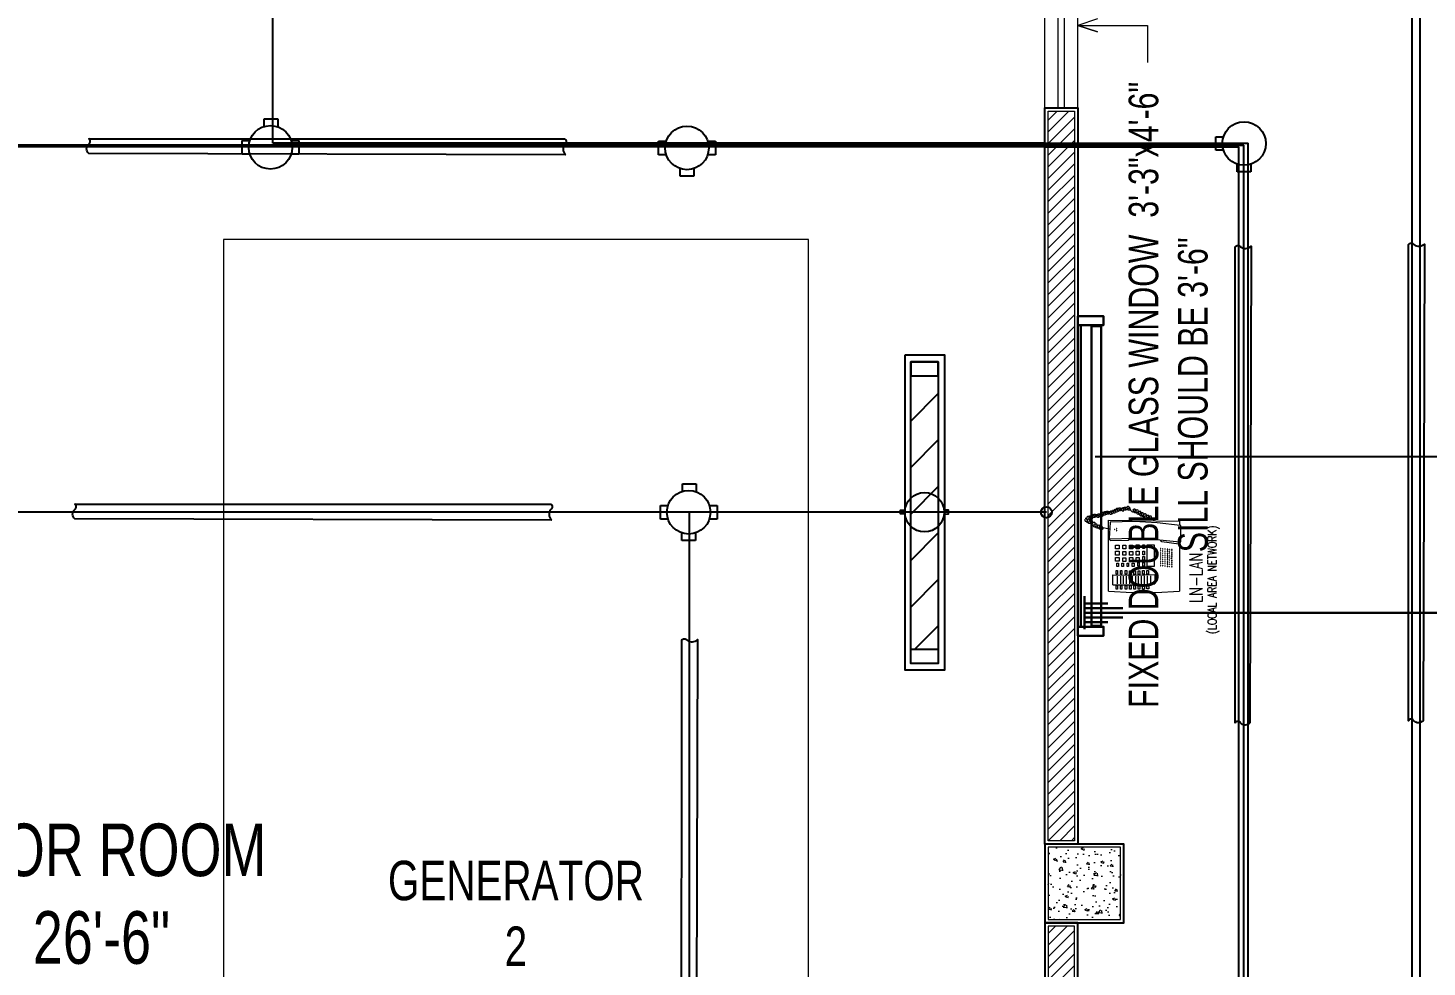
# Model space of a CAD drawing. Header units: inches. Extents: x 1439 to 2532, y 856 to 1629.
# Drawn here: x 1816.8 to 2029.7, y 1224.6 to 1367.5 of the extents above; entities that cross this region are included whole.
import ezdxf

# ---------------------------------------------------------------- set-up
doc = ezdxf.new("R2010")
doc.units = ezdxf.units.IN
doc.header["$MEASUREMENT"] = 0
for name, color, linetype in [('Cables', 7, 'Continuous'), ('COLLUM', 1, 'Continuous'), ('Layer 1', 7, 'Continuous'), ('wall 05', 3, 'Continuous')]:
    doc.layers.add(name, color=color, linetype=linetype)
for name, color, linetype, lineweight in [('dim-8', 18, 'Continuous', 15), ('E-LAN', 6, 'Continuous', 30), ('E-WTL-Wall-Tube-Light', 7, 'Continuous', 30), ('FLOORTILE', 40, 'Continuous', 9), ('Generator Upstone', 50, 'Continuous', 15), ('Glass', 142, 'Continuous', 9), ('HACTH', 8, 'Continuous', 9), ('Plaster Line', 5, 'Continuous', 15), ('WINDOW', 140, 'Continuous', 9)]:
    doc.layers.add(name, color=color, linetype=linetype, lineweight=lineweight)
doc.styles.add('Swiss721', font='swisscl.ttf')
doc.styles.add('TAVE1', font='ROMANS.shx', dxfattribs={"width": 0.75})

# ---------------------------------------------------------------- blocks, each defined once
blk = doc.blocks.new('TELEPHONE')
at = {"layer": 'Layer 1', "lineweight": 9}
for points in [[(10.02, 12.9), (9.9, 12.9), (9.78, 12.84), (9.72, 12.78), (9.66, 12.72), (9.66, 12.66), (9.6, 12.6), (9.6, 12.36), (9.66, 12.24), (9.66, 12.18), (9.72, 12.12)], [(10.26, 13.32), (10.14, 13.32), (10.08, 13.26), (10.02, 13.26), (9.96, 13.2), (9.9, 13.14), (9.84, 13.08), (9.78, 12.96), (9.78, 12.84), (9.84, 12.72), (9.84, 12.66), (9.9, 12.6), (9.96, 12.54)], [(10.2, 12.78), (10.14, 12.84), (10.14, 12.9), (10.02, 12.9)], [(10.5, 13.62), (10.32, 13.62), (10.26, 13.56), (10.2, 13.5), (10.08, 13.38), (10.08, 13.02), (10.14, 12.9), (10.2, 12.84)], [(10.44, 13.08), (10.44, 13.14), (10.38, 13.2), (10.32, 13.26), (10.26, 13.26), (10.2, 13.32), (10.14, 13.32)], [(10.2, 12.84), (10.38, 12.84), (10.44, 12.9), (10.44, 12.96)], [(10.74, 14.04), (10.68, 14.04), (10.56, 13.98), (10.5, 13.98), (10.32, 13.8), (10.32, 13.5), (10.38, 13.38), (10.38, 13.32), (10.44, 13.26)], [(10.44, 13.26), (10.68, 13.26), (10.68, 13.38), (10.74, 13.38)], [(10.44, 12.96), (10.44, 13.08)], [(10.92, 14.4), (10.74, 14.4), (10.62, 14.34), (10.62, 14.28), (10.56, 14.22), (10.5, 14.1), (10.5, 13.86), (10.56, 13.8), (10.62, 13.74), (10.68, 13.68)], [(10.68, 13.5), (10.68, 13.56), (10.62, 13.62), (10.5, 13.62)], [(10.92, 13.92), (10.86, 13.98), (10.8, 14.04), (10.68, 14.04)], [(10.68, 13.68), (10.74, 13.68), (10.74, 13.62), (10.8, 13.62), (10.8, 13.68), (10.86, 13.68), (10.92, 13.74), (10.92, 13.8)], [(10.74, 13.38), (10.74, 13.44), (10.68, 13.5)], [(10.8, 14.1), (10.8, 14.04), (10.98, 14.04), (10.98, 14.1), (11.04, 14.1), (11.04, 14.34)], [(11.1, 13.5), (11.16, 13.5), (11.28, 13.62), (11.28, 13.68), (11.34, 13.68), (11.34, 13.98), (11.28, 13.98), (11.28, 14.04), (11.22, 14.1), (11.16, 14.1), (11.1, 14.16), (10.92, 14.16), (10.86, 14.1), (10.8, 14.1)], [(10.92, 13.8), (10.92, 13.92)], [(11.1, 13.8), (11.04, 13.8), (11.04, 13.74), (10.98, 13.68), (10.98, 13.62), (11.04, 13.56)], [(11.04, 13.56), (11.04, 13.5), (11.1, 13.5)], [(11.16, 13.2), (11.28, 13.2), (11.34, 13.26), (11.46, 13.38), (11.46, 13.56), (11.4, 13.62), (11.4, 13.68), (11.34, 13.74), (11.28, 13.74), (11.28, 13.8), (11.1, 13.8)], [(11.22, 13.5), (11.16, 13.5), (11.1, 13.44)], [(11.1, 13.44), (11.1, 13.26)], [(11.1, 13.26), (11.1, 13.2), (11.16, 13.2)], [(11.22, 12.96), (11.22, 12.9), (11.4, 12.9), (11.46, 12.96), (11.52, 13.02), (11.52, 13.08), (11.58, 13.14), (11.58, 13.32), (11.52, 13.38), (11.52, 13.44), (11.46, 13.44), (11.4, 13.5), (11.16, 13.5)], [(11.34, 13.2), (11.28, 13.2), (11.28, 13.14), (11.22, 13.14), (11.22, 12.96)], [(11.4, 12.84), (11.28, 12.84), (11.28, 12.78)], [(11.28, 12.24), (11.34, 12.24), (11.4, 12.3), (11.46, 12.3), (11.52, 12.36), (11.52, 12.42), (11.58, 12.48), (11.58, 12.66), (11.52, 12.72), (11.52, 12.78), (11.46, 12.84), (11.4, 12.84)], [(11.28, 12.78), (11.28, 12.66), (11.34, 12.6)], [(11.34, 12.6), (11.46, 12.6), (11.52, 12.66), (11.58, 12.72), (11.64, 12.78), (11.64, 13.02), (11.58, 13.08), (11.52, 13.14), (11.46, 13.2), (11.34, 13.2)], [(0, 10.8), (-0.24, 7.2), (-0.24, 3.6), (0, 0)], [(0, 10.8), (10.8, 10.8)], [(7.68, 10.5), (7.92, 10.68)], [(7.98, 10.68), (7.92, 10.68), (7.92, 10.62)], [(10.44, 10.56), (7.98, 10.68)], [(9.66, 12.06), (9.54, 12.06), (9.42, 11.94), (9.42, 11.7), (9.48, 11.7), (9.48, 11.64), (9.6, 11.64)], [(9.42, 10.68), (9.6, 11.64)], [(9.9, 12.48), (9.72, 12.48), (9.48, 12.24), (9.48, 11.88), (9.6, 11.76)], [(9.6, 11.76), (9.66, 11.7), (9.78, 11.7), (9.78, 11.76), (9.84, 11.76), (9.84, 11.82)], [(9.84, 12), (9.78, 12.06), (9.66, 12.06)], [(9.72, 12.12), (9.96, 12.12), (9.96, 12.18), (10.02, 12.24)], [(9.96, 12.36), (9.96, 12.48), (9.78, 12.48)], [(9.84, 11.82), (9.84, 12)], [(10.02, 12.24), (10.02, 12.3), (9.96, 12.36)], [(10.8, 10.8), (10.62, 0)], [(11.34, 12.6), (11.28, 12.54), (11.22, 12.48), (11.22, 12.3)], [(11.22, 12.3), (11.28, 12.3), (11.28, 12.24)], [(11.4, 11.94), (11.46, 11.94), (11.52, 12), (11.58, 12), (11.64, 12.06), (11.64, 12.12), (11.7, 12.18), (11.7, 12.42), (11.64, 12.42), (11.64, 12.48), (11.58, 12.54), (11.52, 12.54), (11.46, 12.6), (11.34, 12.6)], [(11.4, 12.24), (11.34, 12.18), (11.34, 12.06), (11.4, 12)], [(11.46, 11.64), (11.52, 11.64), (11.58, 11.7), (11.64, 11.7), (11.7, 11.76), (11.7, 11.82), (11.76, 11.88), (11.76, 12.06), (11.7, 12.12), (11.7, 12.18), (11.64, 12.24), (11.58, 12.24), (11.52, 12.3), (11.46, 12.3), (11.4, 12.24)], [(11.4, 12), (11.4, 11.94)], [(11.46, 11.94), (11.4, 11.88), (11.4, 11.7)], [(11.4, 11.7), (11.46, 11.7), (11.46, 11.64)], [(11.52, 12), (11.46, 11.94)], [(11.64, 11.28), (11.76, 11.28), (11.82, 11.34), (11.88, 11.4), (11.88, 11.46), (11.94, 11.52), (11.94, 11.7), (11.88, 11.76), (11.88, 11.82), (11.82, 11.82), (11.76, 11.88), (11.52, 11.88)], [(11.64, 11.58), (11.58, 11.52)], [(11.58, 11.52), (11.58, 11.34)], [(11.58, 11.34), (11.58, 11.28), (11.64, 11.28)], [(11.7, 11.7), (11.7, 11.64), (11.64, 11.64)], [(11.76, 10.98), (11.82, 10.98), (11.88, 11.04), (11.94, 11.04), (12, 11.1), (12, 11.16), (12.06, 11.22), (12.06, 11.4), (12, 11.46), (12, 11.52), (11.94, 11.52), (11.88, 11.58), (11.82, 11.58), (11.76, 11.64), (11.7, 11.64), (11.64, 11.58), (11.7, 11.58)], [(11.76, 11.28), (11.7, 11.22), (11.7, 11.04)], [(11.7, 11.04), (11.76, 10.98)], [(11.82, 11.34), (11.82, 11.28), (11.76, 11.28)], [(11.88, 10.92), (11.76, 10.92), (11.76, 10.86)], [(11.76, 10.32), (11.82, 10.32), (11.88, 10.38), (11.94, 10.38), (12, 10.44), (12, 10.5), (12.06, 10.56), (12.06, 10.74), (12, 10.8), (12, 10.86), (11.94, 10.92), (11.88, 10.92)], [(11.76, 10.86), (11.76, 10.74)], [(11.76, 10.74), (11.82, 10.68)], [(11.82, 10.68), (11.76, 10.62)], [(11.82, 10.68), (11.94, 10.68), (12.06, 10.8), (12.12, 10.86), (12.12, 11.1), (12.06, 11.16), (12, 11.22), (12, 11.28), (11.88, 11.28), (11.82, 11.34)], [(11.88, 10.08), (11.88, 10.02), (11.94, 10.02), (12, 10.08), (12.06, 10.08), (12.12, 10.14), (12.12, 10.2), (12.18, 10.26), (12.18, 10.5), (12.12, 10.5), (12.12, 10.56), (12.06, 10.62), (12, 10.62), (11.94, 10.68), (11.82, 10.68)], [(0.84, 9.42), (0.3, 9.42), (0.3, 9.66), (0.84, 9.66)], [(0.84, 8.76), (0.3, 8.76), (0.3, 9), (0.84, 9)], [(0.84, 9.66), (0.84, 9.42)], [(0.84, 9), (0.84, 8.76)], [(0.96, 10.14), (2.46, 10.14)], [(0.96, 10.14), (0.96, 6.96), (1.08, 3.78)], [(2.28, 9.48), (1.08, 9.48)], [(2.28, 9), (1.08, 9)], [(2.28, 8.58), (1.08, 8.58)], [(2.46, 10.14), (2.4, 6.96), (2.52, 3.78)], [(3.12, 9.42), (2.58, 9.42), (2.58, 9.66), (3.12, 9.66)], [(3.12, 8.76), (2.58, 8.76), (2.58, 9), (3.12, 9)], [(3.12, 9.66), (3.12, 9.42)], [(3.12, 9), (3.12, 8.76)], [(4.26, 9.3), (3.72, 9.3), (3.72, 9.54), (4.26, 9.54)], [(4.26, 8.52), (3.72, 8.52), (3.72, 8.76), (4.26, 8.76)], [(4.26, 9.54), (4.26, 9.3)], [(4.26, 8.76), (4.26, 8.52)], [(4.5, 8.64), (5.04, 8.64)], [(4.5, 8.16), (4.5, 8.64)], [(4.56, 9.72), (5.1, 9.72)], [(4.56, 9.18), (4.56, 9.72)], [(5.1, 9.18), (4.56, 9.18)], [(5.04, 8.64), (5.04, 8.16)], [(5.1, 9.72), (5.1, 9.18)], [(6.06, 9.18), (5.46, 9.18), (5.46, 9.72), (6.06, 9.72)], [(6, 8.16), (5.46, 8.16), (5.46, 8.64), (6, 8.64)], [(6, 8.64), (6, 8.16)], [(6.06, 9.72), (6.06, 9.18)], [(6.96, 9.18), (6.42, 9.18), (6.42, 9.72), (6.96, 9.72)], [(6.96, 8.16), (6.42, 8.16), (6.42, 8.64), (6.96, 8.64)], [(6.96, 9.72), (6.96, 9.18)], [(6.96, 8.64), (6.96, 8.16)], [(7.44, -0.06), (7.8, 3.48), (7.98, 7.02), (7.92, 10.62)], [(7.68, 10.5), (7.74, 7.8), (7.98, 7.5)], [(9.24, 9.6), (9.18, 9.6), (9.18, 9.54), (9.24, 9.54), (9.24, 9.6)], [(9.18, 9.6), (9.18, 9.6)], [(9.3, 9.9), (9.36, 9.84), (9.36, 9.9), (9.3, 9.9)], [(9.54, 9.6), (9.48, 9.6), (9.48, 9.54), (9.54, 9.54), (9.54, 9.6)], [(9.48, 9.6), (9.48, 9.6)], [(9.96, -0.12), (10.38, 3.42), (10.56, 6.96), (10.5, 10.5)], [(10.5, 10.5), (10.5, 10.56), (10.44, 10.56)], [(11.76, 10.62), (11.7, 10.56), (11.7, 10.38)], [(11.7, 10.38), (11.76, 10.38), (11.76, 10.32)], [(11.94, 10.38), (11.88, 10.38), (11.88, 10.32), (11.82, 10.26), (11.82, 10.14), (11.88, 10.08)], [(11.94, 10.02), (11.88, 9.96), (11.88, 9.84), (11.94, 9.78), (11.94, 9.72)], [(11.94, 9.72), (12, 9.72), (12.06, 9.78), (12.12, 9.78), (12.18, 9.84), (12.18, 9.9), (12.24, 9.96), (12.24, 10.2), (12.18, 10.2), (12.18, 10.26), (12.12, 10.32), (12.06, 10.32), (12, 10.38), (11.94, 10.38)], [(12, 10.08), (11.94, 10.02)], [(12.12, 9.42), (12.18, 9.42), (12.24, 9.48), (12.3, 9.48), (12.36, 9.54), (12.42, 9.6), (12.42, 9.84), (12.36, 9.9), (12.36, 9.96), (12.3, 9.96), (12.24, 10.02), (12.18, 10.02), (12.12, 10.08), (12.06, 10.08), (12, 10.02)], [(12.12, 9.72), (12.06, 9.66), (12.06, 9.48)], [(12.06, 9.48), (12.12, 9.48), (12.12, 9.42)], [(12.18, 9.78), (12.12, 9.72)], [(12.3, 9.48), (12.3, 9.42), (12.24, 9.42), (12.24, 9.36), (12.18, 9.3), (12.18, 9.24), (12.24, 9.18)], [(12.3, 8.82), (12.24, 8.76), (12.24, 8.7), (12.18, 8.64), (12.18, 8.58), (12.24, 8.52)], [(12.36, 9.06), (12.3, 9.06), (12.24, 9)], [(12.24, 9), (12.24, 8.94), (12.3, 8.88), (12.3, 8.82), (12.36, 8.82)], [(12.24, 8.52), (12.24, 8.46), (12.3, 8.46)], [(12.36, 8.82), (12.42, 8.82), (12.42, 8.88), (12.48, 8.88), (12.6, 9), (12.6, 9.24), (12.54, 9.3), (12.54, 9.36), (12.48, 9.42), (12.42, 9.42), (12.36, 9.48), (12.3, 9.48)], [(12.3, 8.46), (12.36, 8.46), (12.42, 8.52), (12.48, 8.58), (12.54, 8.64), (12.54, 8.94), (12.42, 9.06), (12.36, 9.06)], [(12.42, 8.52), (12.36, 8.46)], [(0.84, 8.04), (0.3, 8.04), (0.3, 8.28), (0.84, 8.28)], [(0.84, 7.38), (0.3, 7.38), (0.3, 7.62), (0.84, 7.62)], [(0.84, 6.72), (0.3, 6.72), (0.3, 6.96), (0.84, 6.96)], [(0.84, 8.28), (0.84, 8.04)], [(0.84, 7.62), (0.84, 7.38)], [(0.84, 6.96), (0.84, 6.72)], [(2.28, 8.1), (1.08, 8.1)], [(2.28, 7.62), (1.08, 7.62)], [(2.28, 7.2), (1.08, 7.2)], [(2.28, 6.72), (1.08, 6.72)], [(3.06, 7.38), (2.52, 7.38), (2.52, 7.62), (3.06, 7.62)], [(3.06, 6.72), (2.52, 6.72), (2.52, 6.96), (3.06, 6.96)], [(3.12, 8.04), (2.58, 8.04), (2.58, 8.28), (3.12, 8.28)], [(3.06, 7.62), (3.06, 7.38)], [(3.06, 6.96), (3.06, 6.72)], [(3.12, 8.28), (3.12, 8.04)], [(4.26, 7.74), (3.72, 7.74), (3.72, 7.98), (4.26, 7.98)], [(4.26, 6.9), (3.72, 6.9), (3.72, 7.2), (4.26, 7.2)], [(4.26, 7.98), (4.26, 7.74)], [(4.26, 7.2), (4.26, 6.9)], [(5.04, 8.16), (4.5, 8.16)], [(4.5, 7.62), (5.1, 7.62)], [(4.5, 7.08), (4.5, 7.62)], [(5.1, 7.08), (4.5, 7.08)], [(4.56, 6.6), (5.1, 6.6)], [(4.56, 6.12), (4.56, 6.6)], [(5.1, 7.62), (5.1, 7.08)], [(5.1, 6.6), (5.1, 6.12)], [(6, 7.08), (5.46, 7.08), (5.46, 7.62), (6, 7.62)], [(6.06, 6.12), (5.46, 6.12), (5.46, 6.6), (6.06, 6.6)], [(6, 7.62), (6, 7.08)], [(6.06, 6.6), (6.06, 6.12)], [(6.96, 7.08), (6.42, 7.08), (6.42, 7.62), (6.96, 7.62)], [(7.02, 6.12), (6.42, 6.12), (6.42, 6.6), (7.02, 6.6)], [(6.96, 7.62), (6.96, 7.08)], [(7.02, 6.6), (7.02, 6.12)], [(12.18, 6.66), (12.06, 6.66), (12, 6.6), (11.94, 6.6), (11.88, 6.54), (11.82, 6.48), (11.76, 6.42), (11.76, 6.36), (11.7, 6.24), (11.7, 6.18), (11.76, 6.12), (11.76, 6), (11.88, 5.88)], [(12.36, 7.08), (12.3, 7.02), (12.12, 7.02), (12.06, 6.96), (12, 6.9), (11.94, 6.84), (11.94, 6.48), (12, 6.42), (12, 6.36), (12.06, 6.3)], [(12.36, 7.44), (12.3, 7.44), (12.12, 7.26), (12.12, 7.2), (12.06, 7.14), (12.06, 6.9), (12.12, 6.84), (12.18, 6.78), (12.24, 6.72)], [(12.06, 6.3), (12.12, 6.3), (12.18, 6.24), (12.24, 6.3), (12.3, 6.3), (12.3, 6.36), (12.36, 6.42), (12.36, 6.48), (12.3, 6.54)], [(12.3, 6.54), (12.3, 6.6), (12.24, 6.6), (12.24, 6.66), (12.12, 6.66)], [(12.48, 6.96), (12.42, 6.96), (12.42, 7.02), (12.36, 7.02), (12.36, 7.08), (12.3, 7.08), (12.24, 7.02)], [(12.24, 6.72), (12.24, 6.66), (12.36, 6.66), (12.36, 6.72), (12.42, 6.72), (12.48, 6.78), (12.48, 6.84)], [(12.36, 8.46), (12.36, 8.22)], [(12.36, 8.22), (12.36, 8.16), (12.42, 8.16)], [(12.48, 7.86), (12.42, 7.86), (12.36, 7.8)], [(12.36, 7.8), (12.36, 7.5), (12.42, 7.5)], [(12.42, 7.5), (12.6, 7.5), (12.72, 7.62), (12.78, 7.62), (12.78, 7.68), (12.84, 7.74), (12.84, 7.92), (12.78, 7.98), (12.78, 8.04), (12.72, 8.1), (12.66, 8.16), (12.6, 8.16), (12.48, 8.22)], [(12.48, 8.22), (12.42, 8.22), (12.42, 8.16)], [(12.42, 8.16), (12.42, 7.92)], [(12.42, 7.92), (12.42, 7.86), (12.48, 7.86)], [(12.48, 6.84), (12.48, 6.96)], [(0.84, 6.06), (0.3, 6.06), (0.3, 6.3), (0.84, 6.3)], [(0.84, 5.34), (0.3, 5.34), (0.3, 5.64), (0.84, 5.64)], [(0.9, 4.68), (0.36, 4.68), (0.36, 4.98), (0.9, 4.98)], [(0.84, 6.3), (0.84, 6.06)], [(0.84, 5.64), (0.84, 5.34)], [(0.9, 4.98), (0.9, 4.68)], [(2.28, 6.3), (1.08, 6.3)], [(2.28, 5.82), (1.08, 5.82)], [(2.34, 5.4), (1.08, 5.4)], [(2.34, 4.92), (1.14, 4.92)], [(2.34, 4.44), (1.14, 4.44)], [(3.06, 6.06), (2.52, 6.06), (2.52, 6.3), (3.06, 6.3)], [(3.12, 5.4), (2.58, 5.4), (2.58, 5.64), (3.12, 5.64)], [(3.12, 4.74), (2.58, 4.74), (2.58, 4.98), (3.12, 4.98)], [(3.06, 6.3), (3.06, 6.06)], [(3.12, 5.64), (3.12, 5.4)], [(3.12, 4.98), (3.12, 4.74)], [(3.72, 4.92), (7.02, 4.92)], [(3.72, 3.84), (3.72, 4.92)], [(4.32, 6.12), (3.78, 6.12), (3.78, 6.36), (4.32, 6.36)], [(4.32, 5.34), (3.78, 5.34), (3.78, 5.58), (4.32, 5.58)], [(4.32, 6.36), (4.32, 6.12)], [(4.32, 5.58), (4.32, 5.34)], [(5.1, 6.12), (4.56, 6.12)], [(4.68, 5.58), (5.28, 5.58)], [(4.68, 5.34), (4.68, 5.58)], [(5.28, 5.34), (4.68, 5.34)], [(5.28, 5.58), (5.28, 5.34)], [(6.06, 5.34), (5.52, 5.34), (5.52, 5.58), (6.06, 5.58)], [(6.06, 5.58), (6.06, 5.34)], [(7.02, 5.34), (6.48, 5.34), (6.48, 5.58), (7.02, 5.58)], [(7.02, 5.58), (7.02, 5.34)], [(7.02, 4.92), (7.02, 3.84)], [(11.46, 5.04), (11.34, 5.04), (11.28, 4.98), (11.22, 4.98), (10.98, 4.74), (10.98, 4.56), (11.04, 4.5), (11.04, 4.38), (11.16, 4.26)], [(11.22, 4.62), (11.1, 4.62), (10.98, 4.5), (10.98, 4.26), (11.04, 4.2), (11.1, 4.2), (11.1, 4.14)], [(11.58, 5.46), (11.52, 5.46), (11.4, 5.4), (11.34, 5.4), (11.28, 5.34), (11.22, 5.28), (11.16, 5.22), (11.16, 4.8), (11.28, 4.68)], [(11.16, 4.26), (11.34, 4.26), (11.34, 4.32), (11.4, 4.32), (11.4, 4.5)], [(11.4, 4.5), (11.4, 4.56), (11.34, 4.56), (11.34, 4.62), (11.22, 4.62)], [(11.28, 4.68), (11.52, 4.68), (11.52, 4.8)], [(11.76, 5.82), (11.64, 5.82), (11.52, 5.76), (11.46, 5.76), (11.4, 5.7), (11.4, 5.58), (11.34, 5.52), (11.34, 5.28), (11.4, 5.22), (11.46, 5.16), (11.46, 5.1)], [(11.52, 4.92), (11.52, 4.98), (11.46, 4.98), (11.46, 5.04), (11.34, 5.04)], [(11.94, 6.24), (11.76, 6.24), (11.7, 6.18), (11.46, 5.94), (11.46, 5.76), (11.52, 5.7), (11.52, 5.64), (11.58, 5.52), (11.64, 5.52)], [(11.46, 5.1), (11.52, 5.1), (11.52, 5.04), (11.64, 5.04), (11.64, 5.1), (11.7, 5.1), (11.7, 5.16), (11.76, 5.16), (11.76, 5.22)], [(11.76, 5.34), (11.7, 5.34), (11.7, 5.4), (11.64, 5.4), (11.64, 5.46), (11.52, 5.46)], [(11.52, 4.8), (11.52, 4.92)], [(11.64, 5.52), (11.64, 5.46), (11.82, 5.46), (11.82, 5.52), (11.88, 5.52), (11.88, 5.7)], [(11.88, 5.7), (11.88, 5.76), (11.82, 5.76), (11.82, 5.82), (11.7, 5.82)], [(11.76, 5.22), (11.76, 5.34)], [(12.12, 6.12), (12.12, 6.18), (12.06, 6.18), (12.06, 6.24), (11.94, 6.24)], [(2.52, 3.78), (1.08, 3.78)], [(7.02, 3.84), (3.72, 3.84)], [(3.78, 2.16), (3.84, 2.16), (3.84, 2.22), (3.78, 2.22), (3.78, 2.16)], [(3.84, 2.82), (3.9, 2.82), (3.9, 2.88), (3.84, 2.88), (3.84, 2.82)], [(4.14, 2.16), (4.2, 2.16), (4.2, 2.22), (4.14, 2.22), (4.14, 2.16)], [(4.2, 2.82), (4.26, 2.82), (4.26, 2.88), (4.2, 2.88), (4.2, 2.82)], [(4.44, 2.16), (4.5, 2.16), (4.5, 2.22), (4.44, 2.22), (4.44, 2.16)], [(4.5, 2.82), (4.56, 2.82), (4.56, 2.88), (4.5, 2.88), (4.5, 2.82)], [(4.74, 2.16), (4.8, 2.16), (4.8, 2.22), (4.74, 2.22), (4.74, 2.16)], [(4.8, 2.52), (4.86, 2.52), (4.86, 2.58), (4.8, 2.58), (4.8, 2.52)], [(4.86, 2.82), (4.92, 2.82), (4.92, 2.88), (4.86, 2.88), (4.86, 2.82)], [(5.1, 2.52), (5.16, 2.52), (5.16, 2.58), (5.1, 2.52)], [(5.1, 2.16), (5.16, 2.16), (5.16, 2.22), (5.1, 2.22), (5.1, 2.16)], [(5.16, 2.82), (5.22, 2.82), (5.22, 2.88), (5.16, 2.88), (5.16, 2.82)], [(5.4, 2.16), (5.46, 2.16), (5.46, 2.22), (5.4, 2.22), (5.4, 2.16)], [(5.46, 2.82), (5.52, 2.82), (5.52, 2.88), (5.46, 2.88), (5.46, 2.82)], [(5.7, 2.16), (5.76, 2.16), (5.76, 2.22), (5.7, 2.22), (5.7, 2.16)], [(5.76, 2.82), (5.82, 2.82), (5.82, 2.88), (5.76, 2.88), (5.76, 2.82)], [(5.76, 2.52), (5.82, 2.52), (5.76, 2.58), (5.76, 2.52)], [(6, 2.16), (6.06, 2.16), (6.06, 2.22), (6, 2.22), (6, 2.16)], [(6.06, 2.52), (6.12, 2.52), (6.12, 2.58), (6.06, 2.58), (6.06, 2.52)], [(6.12, 2.82), (6.18, 2.82), (6.18, 2.88), (6.12, 2.88), (6.12, 2.82)], [(6.36, 2.16), (6.42, 2.16), (6.42, 2.22), (6.36, 2.22), (6.36, 2.16)], [(6.42, 2.82), (6.48, 2.82), (6.48, 2.88), (6.42, 2.88), (6.42, 2.82)], [(7.14, 0.12), (7.5, 2.7)], [(7.5, 2.7), (7.74, 2.88)], [(11.1, 4.14), (10.68, 3.84)], [(7.32, 0), (0, 0)], [(3.72, 1.2), (3.66, 1.2), (3.66, 1.14), (3.72, 1.14), (3.72, 1.2)], [(3.66, 1.2), (3.66, 1.2)], [(3.72, 1.8), (3.78, 1.8), (3.78, 1.86), (3.72, 1.86), (3.72, 1.8)], [(3.72, 1.5), (3.78, 1.5), (3.72, 1.56), (3.72, 1.5)], [(4.08, 1.2), (4.02, 1.2), (4.02, 1.14), (4.08, 1.14), (4.08, 1.2)], [(4.02, 1.2), (4.02, 1.2)], [(4.08, 1.8), (4.14, 1.8), (4.14, 1.86), (4.08, 1.86), (4.08, 1.8)], [(4.38, 1.2), (4.32, 1.2), (4.32, 1.14), (4.38, 1.14), (4.38, 1.2)], [(4.32, 1.2), (4.32, 1.2)], [(4.38, 1.8), (4.44, 1.8), (4.44, 1.86), (4.38, 1.86), (4.38, 1.8)], [(4.38, 1.5), (4.44, 1.5), (4.38, 1.56), (4.38, 1.5)], [(4.68, 1.2), (4.62, 1.2), (4.62, 1.14), (4.68, 1.14), (4.68, 1.2)], [(4.62, 1.2), (4.62, 1.2)], [(4.68, 1.5), (4.74, 1.5), (4.74, 1.56), (4.68, 1.56), (4.68, 1.5)], [(4.74, 1.8), (4.8, 1.8), (4.8, 1.86), (4.74, 1.86), (4.74, 1.8)], [(4.92, 1.2), (4.98, 1.2), (4.98, 1.14), (5.04, 1.2), (4.92, 1.2)], [(5.04, 1.8), (5.1, 1.8), (5.1, 1.86), (5.04, 1.86), (5.04, 1.8)], [(5.34, 1.2), (5.28, 1.2), (5.28, 1.14), (5.34, 1.14), (5.34, 1.2)], [(5.28, 1.2), (5.28, 1.2)], [(5.34, 1.8), (5.4, 1.8), (5.4, 1.86), (5.34, 1.86), (5.34, 1.8)], [(5.64, 1.2), (5.58, 1.2), (5.58, 1.14), (5.64, 1.14), (5.64, 1.2)], [(5.58, 1.2), (5.58, 1.2)], [(5.64, 1.8), (5.7, 1.8), (5.7, 1.86), (5.64, 1.86), (5.64, 1.8)], [(5.64, 1.5), (5.7, 1.5), (5.64, 1.56), (5.64, 1.5)], [(5.94, 1.2), (5.88, 1.2), (5.88, 1.14), (5.94, 1.14), (5.94, 1.2)], [(5.88, 1.2), (5.88, 1.2)], [(5.94, 1.5), (6, 1.5), (6, 1.56), (5.94, 1.56), (5.94, 1.5)], [(6, 1.8), (6.06, 1.8), (6.06, 1.86), (6, 1.86), (6, 1.8)], [(6.3, 1.2), (6.24, 1.2), (6.24, 1.14), (6.3, 1.14), (6.3, 1.2)], [(6.24, 1.2), (6.24, 1.2)], [(6.3, 1.8), (6.36, 1.8), (6.36, 1.86), (6.3, 1.86), (6.3, 1.8)], [(7.44, -0.12), (7.14, 0.12)], [(10.62, 0), (10.02, 0)], [(7.44, -0.06), (7.44, -0.12), (7.5, -0.18)], [(7.5, -0.18), (9.96, -0.18), (9.96, -0.12)]]:
    blk.add_lwpolyline(points, dxfattribs=at)
for points, knots in [([(9.96, 12.54), (9.96, 12.54), (10.02, 12.54), (10.02, 12.54), (10.18, 12.52), (10.22, 12.56), (10.2, 12.72), (10.2, 12.72), (10.2, 12.78), (10.2, 12.78)], [0, 0, 0, 0, 1, 1, 1, 2, 2, 2, 3, 3, 3, 3]), ([(12.24, 9.18), (12.24, 9.18), (12.24, 9.12), (12.24, 9.12), (12.24, 9.12), (12.36, 9.12), (12.36, 9.12), (12.5, 9.29), (12.56, 9.22), (12.54, 9.42), (12.54, 9.42), (12.54, 9.6), (12.54, 9.6), (12.54, 9.6), (12.48, 9.66), (12.48, 9.66), (12.48, 9.66), (12.42, 9.72), (12.42, 9.72), (12.42, 9.72), (12.3, 9.72), (12.3, 9.72), (12.3, 9.72), (12.24, 9.78), (12.24, 9.78), (12.24, 9.78), (12.18, 9.78), (12.18, 9.78), (12.18, 9.78), (12.12, 9.72), (12.12, 9.72)], [0, 0, 0, 0, 1, 1, 1, 2, 2, 2, 3, 3, 3, 4, 4, 4, 5, 5, 5, 6, 6, 6, 7, 7, 7, 8, 8, 8, 9, 9, 9, 10, 10, 10, 10]), ([(12.42, 8.16), (12.42, 8.16), (12.48, 8.16), (12.48, 8.16), (12.75, 8.43), (12.64, 8.25), (12.66, 8.64), (12.66, 8.64), (12.66, 8.7), (12.66, 8.7), (12.66, 8.7), (12.6, 8.7), (12.6, 8.7), (12.6, 8.7), (12.54, 8.76), (12.54, 8.76), (12.54, 8.76), (12.48, 8.82), (12.48, 8.82), (12.48, 8.82), (12.3, 8.82), (12.3, 8.82)], [0, 0, 0, 0, 1, 1, 1, 2, 2, 2, 3, 3, 3, 4, 4, 4, 5, 5, 5, 6, 6, 6, 7, 7, 7, 7]), ([(12.48, 7.86), (12.48, 7.86), (12.54, 7.86), (12.54, 7.86), (12.81, 8.13), (12.7, 7.96), (12.72, 8.34), (12.72, 8.34), (12.72, 8.4), (12.72, 8.4), (12.72, 8.4), (12.66, 8.4), (12.66, 8.4), (12.66, 8.4), (12.6, 8.46), (12.6, 8.46), (12.6, 8.46), (12.54, 8.46), (12.54, 8.46), (12.54, 8.46), (12.48, 8.52), (12.48, 8.52), (12.48, 8.52), (12.42, 8.52), (12.42, 8.52)], [0, 0, 0, 0, 1, 1, 1, 2, 2, 2, 3, 3, 3, 4, 4, 4, 5, 5, 5, 6, 6, 6, 7, 7, 7, 8, 8, 8, 8]), ([(12.36, 7.44), (12.36, 7.44), (12.42, 7.44), (12.42, 7.44), (12.6, 7.63), (12.52, 7.49), (12.54, 7.8), (12.54, 7.8), (12.48, 7.86), (12.48, 7.86)], [0, 0, 0, 0, 1, 1, 1, 2, 2, 2, 3, 3, 3, 3]), ([(11.88, 5.88), (11.88, 5.88), (11.94, 5.88), (11.94, 5.88), (12.1, 5.86), (12.14, 5.9), (12.12, 6.06), (12.12, 6.06), (12.12, 6.12), (12.12, 6.12)], [0, 0, 0, 0, 1, 1, 1, 2, 2, 2, 3, 3, 3, 3]), ([(3.84, 2.52), (3.84, 2.52), (3.9, 2.52), (3.9, 2.52), (3.9, 2.52), (3.84, 2.52), (3.84, 2.52), (3.84, 2.52), (3.84, 2.58), (3.84, 2.58), (3.84, 2.58), (3.84, 2.52), (3.84, 2.52)], [0, 0, 0, 0, 1, 1, 1, 2, 2, 2, 3, 3, 3, 4, 4, 4, 4]), ([(4.14, 2.52), (4.14, 2.52), (4.2, 2.52), (4.2, 2.52), (4.2, 2.52), (4.2, 2.58), (4.2, 2.58), (4.2, 2.58), (4.2, 2.52), (4.2, 2.52), (4.2, 2.52), (4.14, 2.52), (4.14, 2.52)], [0, 0, 0, 0, 1, 1, 1, 2, 2, 2, 3, 3, 3, 4, 4, 4, 4]), ([(4.5, 2.52), (4.5, 2.52), (4.56, 2.52), (4.56, 2.52), (4.56, 2.52), (4.5, 2.52), (4.5, 2.52), (4.5, 2.52), (4.5, 2.58), (4.5, 2.58), (4.5, 2.58), (4.5, 2.52), (4.5, 2.52)], [0, 0, 0, 0, 1, 1, 1, 2, 2, 2, 3, 3, 3, 4, 4, 4, 4]), ([(5.4, 2.52), (5.4, 2.52), (5.46, 2.52), (5.46, 2.52), (5.46, 2.52), (5.46, 2.58), (5.46, 2.58), (5.46, 2.58), (5.46, 2.52), (5.46, 2.52), (5.46, 2.52), (5.4, 2.52), (5.4, 2.52)], [0, 0, 0, 0, 1, 1, 1, 2, 2, 2, 3, 3, 3, 4, 4, 4, 4]), ([(6.36, 2.52), (6.36, 2.52), (6.42, 2.52), (6.42, 2.52), (6.42, 2.52), (6.42, 2.58), (6.42, 2.58), (6.42, 2.58), (6.42, 2.52), (6.42, 2.52), (6.42, 2.52), (6.36, 2.52), (6.36, 2.52)], [0, 0, 0, 0, 1, 1, 1, 2, 2, 2, 3, 3, 3, 4, 4, 4, 4]), ([(4.02, 1.5), (4.02, 1.5), (4.08, 1.5), (4.08, 1.5), (4.08, 1.5), (4.08, 1.56), (4.08, 1.56), (4.08, 1.56), (4.08, 1.5), (4.08, 1.5), (4.08, 1.5), (4.02, 1.5), (4.02, 1.5)], [0, 0, 0, 0, 1, 1, 1, 2, 2, 2, 3, 3, 3, 4, 4, 4, 4]), ([(4.98, 1.5), (4.98, 1.5), (5.04, 1.5), (5.04, 1.5), (5.04, 1.5), (5.04, 1.56), (5.04, 1.56), (5.04, 1.56), (5.04, 1.5), (5.04, 1.5), (5.04, 1.5), (4.98, 1.5), (4.98, 1.5)], [0, 0, 0, 0, 1, 1, 1, 2, 2, 2, 3, 3, 3, 4, 4, 4, 4]), ([(5.28, 1.5), (5.28, 1.5), (5.34, 1.5), (5.34, 1.5), (5.34, 1.5), (5.34, 1.56), (5.34, 1.56), (5.34, 1.56), (5.34, 1.5), (5.34, 1.5), (5.34, 1.5), (5.28, 1.5), (5.28, 1.5)], [0, 0, 0, 0, 1, 1, 1, 2, 2, 2, 3, 3, 3, 4, 4, 4, 4]), ([(6.24, 1.5), (6.24, 1.5), (6.3, 1.5), (6.3, 1.5), (6.3, 1.5), (6.3, 1.56), (6.3, 1.56), (6.3, 1.56), (6.3, 1.5), (6.3, 1.5), (6.3, 1.5), (6.24, 1.5), (6.24, 1.5)], [0, 0, 0, 0, 1, 1, 1, 2, 2, 2, 3, 3, 3, 4, 4, 4, 4])]:
    blk.add_open_spline(points, degree=3, knots=knots, dxfattribs=at)
blk = doc.blocks.new('A$C63C712C3')
at = {"ltscale": 2}
for p, q in [((39.8, 42), (33.8, 42)), ((39.8, 15.9), (33.8, 15.9)), ((1230.6, 42), (1236.6, 42)), ((1230.6, 15.9), (1236.6, 15.9))]:
    blk.add_line(p, q, dxfattribs=at)
for points in [[(35.5, 102.6), (0, 102.6), (0, 0), (35.5, 0)], [(35.5, 102.6), (1235.5, 102.6), (1235.5, 90.2), (35.5, 90.2)], [(1235.5, 102.6), (1270.9, 102.6), (1270.9, 0), (1235.5, 0)], [(39.8, 47.6), (1230.6, 47.6), (1230.6, 10.1), (39.8, 10.1)]]:
    blk.add_lwpolyline(points, close=True, dxfattribs=at)
blk = doc.blocks.new('ASDSAETR')
for p, q in [((51404, -7188.31), (51404, -7197.3)), ((51404, -7190.29), (51410.36, -7190.29)), ((51404, -7191.55), (51414.43, -7191.55)), ((51404, -7192.81), (51418.49, -7192.81)), ((51404, -7194.07), (51414.43, -7194.07)), ((51404, -7195.33), (51410.36, -7195.33))]:
    blk.add_line(p, q)

msp = doc.modelspace()

# ---------------------------------------------------------------- hatches: boundary and pattern name
h = msp.add_hatch()
h.set_pattern_fill('ANSI31', color=256, scale=40, angle=180)
h.set_pattern_definition([(225, (2181.164, 1396.3166), (3.53553, -3.53553), [])])
h.paths.add_polyline_path([(1951.11, 1272.97), (1955.31, 1272.97), (1955.31, 1314.58), (1951.11, 1314.58)])
at = {"layer": 'HACTH', "lineweight": 0}
h = msp.add_hatch(dxfattribs=at)
h.set_pattern_fill('ANSI31', color=256, scale=10, style=0)
h.set_pattern_definition([(45, (-137950.508, -170411.8805), (-0.8838834765, 0.8838834765), [])])
h.paths.add_polyline_path([(1976.04, 1354.84), (1972.04, 1354.84), (1972.04, 1243.84), (1976.04, 1243.84)])
h.paths.add_polyline_path([(1972.04, 1129.84), (1976.04, 1129.84), (1976.04, 1230.84), (1972.04, 1230.84)])
h = msp.add_hatch(dxfattribs=at)
h.set_pattern_fill('AR-CONC', color=256, scale=0.5, style=0)
h.set_pattern_definition([(50, (-133448.6688, -171302.9933), (3.586300913, -0.313760675), [0.375, -4.125]), (355, (-133448.6688, -171302.9933), (-0.69375667, 3.76096067), [0.3, -3.3]), (100.4514, (-133448.37, -171303.0195), (2.89254691, 3.44719771), [0.31870095, -3.50571056]), (46.1842, (-133448.669, -171301.9933), (5.33620524, -0.82759507), [0.5625, -6.1875]), (96.6356, (-133448.224, -171302.0623), (4.67331353, 4.87058935), [0.47805144, -5.258565]), (351.1842, (-133448.669, -171301.9933), (4.67330973, 4.870593), [0.45, -4.95]), (21, (-133448.1688, -171302.2433), (2.98453526, -2.013094453), [0.375, -4.125]), (326, (-133448.1688, -171302.2433), (1.21657666, 3.625750225), [0.3, -3.3]), (71.4514, (-133447.92, -171302.411), (4.201113143, 1.612652484), [0.31870095, -3.50571056]), (37.5, (-133448.6688, -171302.9933), (0.0607992766, 1.664469269), [0, -3.26, 0, -3.35, 0, -3.3125]), (7.5, (-133448.6688, -171302.9933), (1.315347687, 1.97205856), [0, -1.91, 0, -3.185, 0, -1.2625]), (327.5, (-133449.7838, -171302.9933), (2.669112181, -0.112774359), [0, -1.25, 0, -3.9, 0, -5.175]), (317.5, (-133450.2838, -171302.9933), (2.915930847, 0.500524912), [0, -1.625, 0, -2.59, 0, -3.675])])
h.paths.add_polyline_path([(1983.04, 1242.84), (1972.04, 1242.84), (1972.04, 1231.84), (1983.04, 1231.84)])

# ---------------------------------------------------------------- linework, layer by layer
at = {"color": 190}
for p, q in [((1854.07, 1349.97), (1854.07, 1401.37)), ((1971.54, 1349.97), (1854.07, 1349.97)), ((1971.54, 1349.97), (2002.47, 1349.97)), ((2002.47, 1087.54), (2002.47, 1349.97)), ((2002.47, 1088.1), (2002.47, 1349.97)), ((2002.47, 1087.82), (2002.47, 1349.97)), ((1971.54, 1349.42), (1532.57, 1349.42)), ((1971.54, 1349.69), (1693.57, 1349.69)), ((1971.54, 1349.69), (2001.8, 1349.69)), ((1971.54, 1349.42), (2001.05, 1349.42)), ((2001.05, 1087.6), (2001.05, 1349.42)), ((2001.8, 1087.54), (2001.8, 1349.69))]:
    msp.add_line(p, q, dxfattribs=at)
for p, q in [((1852.75, 1352.51), (1852.75, 1353.68)), ((1852.75, 1353.68), (1854.82, 1353.68)), ((1854.82, 1353.68), (1854.82, 1352.45)), ((1849.38, 1348.31), (1849.38, 1350.37)), ((1849.38, 1350.37), (1850.55, 1350.37)), ((1856.84, 1350.37), (1858.01, 1350.37)), ((1858.01, 1350.37), (1858.01, 1348.31)), ((1912.76, 1348.22), (1912.76, 1350.28)), ((1912.76, 1350.28), (1913.93, 1350.28)), ((1920.22, 1350.28), (1921.39, 1350.28)), ((1921.39, 1350.28), (1921.39, 1348.22)), ((1997.53, 1348.89), (1997.53, 1350.95)), ((1997.53, 1350.95), (1998.7, 1350.95)), ((1850.55, 1348.31), (1849.38, 1348.31)), ((1858.01, 1348.31), (1856.84, 1348.31)), ((1913.93, 1348.22), (1912.76, 1348.22)), ((1921.39, 1348.22), (1920.22, 1348.22)), ((1998.7, 1348.89), (1997.53, 1348.89)), ((1916.04, 1344.94), (1916.04, 1346.11)), ((1918.1, 1346.11), (1918.1, 1344.94)), ((2000.81, 1345.61), (2000.81, 1346.78)), ((2002.87, 1345.61), (2000.81, 1345.61)), ((2002.87, 1346.78), (2002.87, 1345.61)), ((1918.1, 1344.94), (1916.04, 1344.94)), ((1916.4, 1296.99), (1916.4, 1298.16)), ((1916.4, 1298.16), (1918.47, 1298.16)), ((1918.47, 1298.16), (1918.47, 1296.92)), ((1913.02, 1292.78), (1913.02, 1294.85)), ((1913.02, 1294.85), (1914.19, 1294.85)), ((1920.48, 1294.85), (1921.65, 1294.85)), ((1921.65, 1294.85), (1921.65, 1292.78)), ((1914.19, 1292.78), (1913.02, 1292.78)), ((1921.65, 1292.78), (1920.48, 1292.78)), ((1916.3, 1289.5), (1916.3, 1290.67)), ((1918.37, 1290.67), (1918.37, 1289.5)), ((1918.37, 1289.5), (1916.3, 1289.5))]:
    msp.add_line(p, q)
at = {"color": 6, "lineweight": 30}
msp.add_line((1985.66, 1278.53), (2271.77, 1278.53), dxfattribs=at)
for points in [[(1898.47, 1350.62, -0.56347), (1898.47, 1349.83, 0.368601), (1898.56, 1348.22), (1826.03, 1348.42, -0.456322), (1826.03, 1349.83, 0.605884), (1826.03, 1350.65)], [(2000.51, 1334.2, -0.56347), (2001.3, 1334.2, 0.368601), (2002.91, 1334.29), (2002.71, 1261.76, -0.456322), (2001.3, 1261.76, 0.605884), (2000.48, 1261.76)], [(2026.87, 1334.54, -0.56347), (2027.67, 1334.54, 0.368601), (2029.28, 1334.63), (2029.08, 1262.1, -0.456322), (2027.67, 1262.1, 0.605884), (2026.85, 1262.1)], [(1896.34, 1295.05, -0.56347), (1896.34, 1294.25, 0.368601), (1896.43, 1292.64), (1823.9, 1292.84, -0.456322), (1823.9, 1294.25, 0.605884), (1823.9, 1295.07)], [(1916.28, 1274.36, -0.56347), (1917.08, 1274.36, 0.368601), (1918.69, 1274.45), (1918.49, 1201.92, -0.456322), (1917.08, 1201.92, 0.605884), (1916.26, 1201.92)]]:
    msp.add_lwpolyline(points, format="xyb", close=True)
for points in [[(1950.25, 1317.78), (1956.25, 1317.78), (1956.25, 1269.78), (1950.25, 1269.78)], [(1951.11, 1316.73), (1955.31, 1316.73), (1955.31, 1270.83), (1951.11, 1270.83)], [(1955.31, 1316.73), (1951.11, 1316.73), (1951.11, 1314.59), (1955.31, 1314.59)], [(1955.31, 1270.83), (1951.11, 1270.83), (1951.11, 1272.97), (1955.31, 1272.97)]]:
    msp.add_lwpolyline(points, close=True)
for points in [[(1950.24, 1293.55), (1949.56, 1293.56), (1949.57, 1294.15), (1950.24, 1294.14)], [(1956.18, 1293.55), (1956.86, 1293.56), (1956.86, 1294.15), (1956.18, 1294.14)]]:
    msp.add_lwpolyline(points)
for centre, radius in [((1853.69, 1349.34), 3.31), ((1917.07, 1349.25), 3.31), ((2001.84, 1349.92), 3.31), ((1917.33, 1293.82), 3.31), ((1953.21, 1293.82), 2.99), ((1971.77, 1293.82), 0.829)]:
    msp.add_circle(centre, radius)
at = {"layer": 'Cables', "color": 4}
for p, q in [((2027.43, 1083.54), (2027.43, 1382.52)), ((2028.62, 1083.54), (2028.62, 1382.52))]:
    msp.add_line(p, q, dxfattribs=at)
at = {"layer": 'Cables', "color": 3}
for p, q in [((2060.49, 1302.23), (1979.17, 1302.23)), ((1971.77, 1293.82), (1481.21, 1293.82)), ((1917.45, 1138.88), (1917.45, 1293.82))]:
    msp.add_line(p, q, dxfattribs=at)
at = {"layer": 'COLLUM', "linetype": 'Continuous', "ltscale": 10}
msp.add_lwpolyline([(1971.54, 1231.34), (1983.54, 1231.34), (1983.54, 1243.34), (1971.54, 1243.34)], close=True, dxfattribs=at)
at = {"layer": 'FLOORTILE', "linetype": 'Continuous', "ltscale": 10}
msp.add_lwpolyline([(1979.53, 1368.89), (1976.54, 1367.89), (1979.53, 1366.9), (1976.54, 1367.89), (1987.14, 1367.89), (1987.14, 1362.23)], dxfattribs=at)
at = {"layer": 'Generator Upstone', "linetype": 'Continuous', "ltscale": 10}
msp.add_lwpolyline([(1846.54, 1137.34), (1935.54, 1137.34), (1935.54, 1335.34), (1846.54, 1335.34)], close=True, dxfattribs=at)
at = {"layer": 'Glass'}
for points in [[(1973.54, 1355.34), (1973.54, 1394.34)], [(1974.54, 1355.34), (1974.54, 1394.34)]]:
    msp.add_lwpolyline(points, dxfattribs=at)
at = {"layer": 'Plaster Line'}
for points in [[(1976.04, 1243.84), (1972.04, 1243.84), (1972.04, 1354.84), (1976.04, 1354.84)], [(1972.04, 1231.84), (1983.04, 1231.84), (1983.04, 1242.84), (1972.04, 1242.84)], [(1976.04, 1230.84), (1972.04, 1230.84), (1972.04, 1129.84), (1976.04, 1129.84)]]:
    msp.add_lwpolyline(points, close=True, dxfattribs=at)
at = {"layer": 'wall 05'}
for points in [[(1976.54, 1243.34), (1971.54, 1243.34), (1971.54, 1355.34), (1976.54, 1355.34)], [(1976.54, 1231.34), (1971.54, 1231.34), (1971.54, 1129.34), (1976.54, 1129.34)]]:
    msp.add_lwpolyline(points, close=True, dxfattribs=at)
at = {"layer": 'WINDOW', "linetype": 'Continuous', "ltscale": 10}
for points in [[(1971.54, 1355.34), (1971.54, 1394.34)], [(1976.54, 1355.34), (1976.54, 1394.34)]]:
    msp.add_lwpolyline(points, dxfattribs=at)

# ---------------------------------------------------------------- block references
at = {"rotation": 89.99999999999999}
msp.add_blockref('TELEPHONE', (1992.02, 1281.83), dxfattribs=at)
at = {"layer": 'E-LAN', "lineweight": 0, "xscale": 0.5600000000000003, "yscale": 0.5600000000000003, "zscale": 0.5600000000000003}
msp.add_blockref('ASDSAETR', (-26808.7, 5306.5), dxfattribs=at)
at = {"layer": 'E-WTL-Wall-Tube-Light', "lineweight": 0, "xscale": 0.03825770519629215, "yscale": 0.03825770520678021, "zscale": 0.03825770521002791, "rotation": 90}
msp.add_blockref('A$C63C712C3', (1980.47, 1275.03), dxfattribs=at)

# ---------------------------------------------------------------- texts
at = {"layer": 'dim-8', "linetype": 'Continuous', "ltscale": 10, "insert": (1990.32, 1311.68), "char_height": 4.5, "attachment_point": 5, "rotation": 90, "style": 'Swiss721'}
msp.add_mtext('\\A1;FIXED DOUBLE GLASS WINDOW  3\'-3"x4\'-6"\\PSILL SHOULD BE 3\'-6"', dxfattribs=at)
at = {"layer": 'dim-8', "linetype": 'Continuous', "ltscale": 10, "attachment_point": 5, "style": 'Swiss721'}
for s, insert, char_height in [('\\A1;GENERATOR ROOM\\P40\'-9" x 26\'-6"', (1813.2, 1235.73), 8), ('\\A1;GENERATOR\\P2', (1891.04, 1232.79), 6)]:
    msp.add_mtext(s, dxfattribs=dict(at, insert=insert, char_height=char_height))
at = {"layer": 'E-LAN', "lineweight": 0, "style": 'TAVE1', "width": 0.75}
for s, height, p in [('(LOCAL AREA NETWORK)', 1.3659, (1997.67, 1275.31)), ('LN-LAN', 1.951, (1995.51, 1280.04))]:
    msp.add_text(s, height=height, rotation=90, dxfattribs=at).set_placement(p)

doc.saveas('drawing.dxf')
